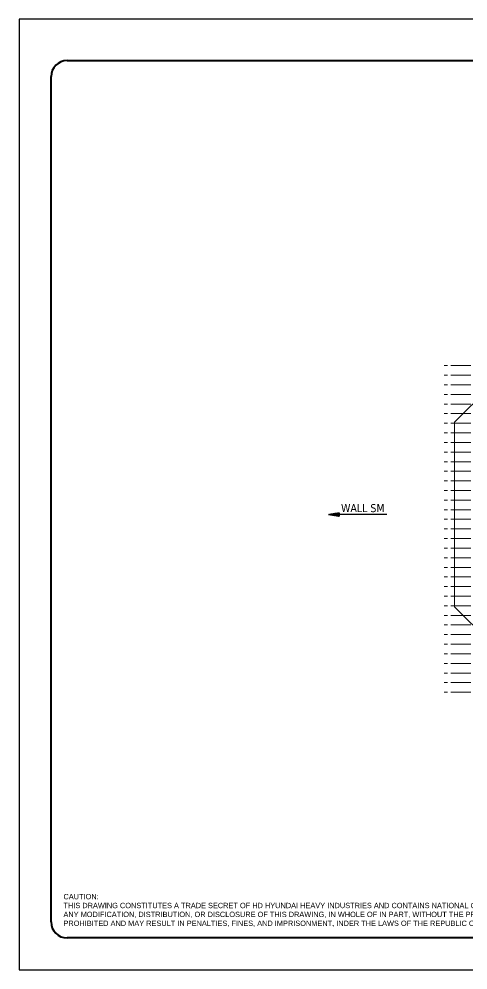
# Model space of a CAD drawing. Extents: x 0 to 50400, y 0 to 35640.
# Drawn here: x 0 to 16821, y 0 to 35640 of the extents above; entities that cross this region are included whole.
import ezdxf
from ezdxf.enums import TextEntityAlignment as Align

# ---------------------------------------------------------------- set-up
doc = ezdxf.new("R2010")
doc.units = 0
doc.linetypes.add('CENTER2', pattern=[225, 150, -25, 25, -25])
doc.layers.add('KC-2B Steel Wall', color=7, linetype='Continuous', lineweight=20)
doc.layers.add('KC-2B Wall Name', color=3, linetype='Continuous', lineweight=25)
doc.layers.add('MULTI-PLOT-AREA', color=2, linetype='Continuous', plot=False)
doc.layers.add('New Scale Title', color=7, linetype='Continuous')
doc.styles.add('Default', font='tahoma.ttf')

# ---------------------------------------------------------------- blocks, each defined once
blk = doc.blocks.new('MULTI-PLOT-AREA')
at = {"layer": 'MULTI-PLOT-AREA'}
blk.add_lwpolyline([(0, 0), (1, 0), (1, 1), (0, 1)], close=True, dxfattribs=at)

msp = doc.modelspace()

# ---------------------------------------------------------------- hatches: boundary and pattern name
at = {"layer": 'KC-2B Wall Name', "extrusion": (0, 0, -1)}
h = msp.add_hatch(dxfattribs=at)
h.set_pattern_fill('SLOPELINE', color=256, scale=0.75, angle=90, style=0, pattern_type=2)
h.set_pattern_definition([(135, (116109.2285, 12210.1), (-0.530330086, -0.530330086), [75, -0.075])])
h.paths.add_polyline_path([(-11992, 17137), (-11992, 17003), (-11594, 17070)])

# ---------------------------------------------------------------- linework, layer by layer
at = {"layer": 'KC-2B Steel Wall', "extrusion": (0, 0, -1)}
for p, q in [((16320, 20525), (19218, 23423)), ((16320, 13615), (16320, 20525)), ((20298, 9638), (16320, 13615))]:
    msp.add_line(p, q, dxfattribs=at)
at = {"layer": 'KC-2B Steel Wall', "linetype": 'CENTER2', "ltscale": 5}
for p, q in [((34925, 22650), (15820, 22650)), ((34925, 22290), (15820, 22290)), ((34925, 21930), (15820, 21930)), ((34925, 21570), (15820, 21570)), ((34925, 21210), (15820, 21210)), ((34925, 20850), (15820, 20850)), ((34925, 20490), (15820, 20490)), ((34925, 20130), (15820, 20130)), ((34925, 19770), (15820, 19770)), ((34925, 19410), (15820, 19410)), ((34925, 19050), (15820, 19050)), ((34925, 18690), (15820, 18690)), ((34925, 18330), (15820, 18330)), ((34925, 17970), (15820, 17970)), ((34925, 17610), (15820, 17610)), ((34925, 17250), (15820, 17250)), ((34925, 16890), (15820, 16890)), ((34925, 16530), (15820, 16530)), ((34925, 16170), (15820, 16170)), ((34925, 15810), (15820, 15810)), ((34925, 15450), (15820, 15450)), ((34925, 15090), (15820, 15090)), ((34925, 14730), (15820, 14730)), ((34925, 14370), (15820, 14370)), ((34925, 14010), (15820, 14010)), ((34925, 13650), (15820, 13650)), ((34925, 13290), (15820, 13290)), ((34925, 12930), (15820, 12930)), ((34925, 12570), (15820, 12570)), ((34925, 12210), (15820, 12210)), ((34925, 11850), (15820, 11850)), ((34925, 11490), (15820, 11490)), ((34925, 11130), (15820, 11130)), ((34925, 10770), (15820, 10770)), ((34925, 10410), (15820, 10410))]:
    msp.add_line(p, q, dxfattribs=at)
at = {"layer": 'KC-2B Wall Name'}
msp.add_line((13781, 17070), (11992, 17070), dxfattribs=at)
at = {"layer": 'KC-2B Wall Name', "extrusion": (0, 0, -1)}
msp.add_lwpolyline([(-11992, 17137), (-11992, 17003), (-11594, 17070)], close=True, dxfattribs=at)
at = {"layer": 'New Scale Title', "color": 7, "linetype": 'Continuous', "lineweight": 40}
for p, q in [((1800, 34080), (48600, 34080)), ((1200, 1800), (1200, 33480)), ((48600, 1200), (1800, 1200))]:
    msp.add_line(p, q, dxfattribs=at)
for centre, start, end in [((1800, 33480), 90, 180), ((1800, 1800), 180, 270)]:
    msp.add_arc(centre, 600, start, end, dxfattribs=at)

# ---------------------------------------------------------------- block references
at = {"layer": 'New Scale Title', "lineweight": 5, "xscale": 50400, "yscale": 35640, "zscale": 1.2}
msp.add_blockref('MULTI-PLOT-AREA', (0, 0), dxfattribs=at)

# ---------------------------------------------------------------- texts
at = {"insert": (1665, 2850), "char_height": 200, "attachment_point": 1}
msp.add_mtext_dynamic_manual_height_columns('CAUTION:\\PTHIS DRAWING CONSTITUTES A TRADE SECRET OF HD HYUNDAI HEAVY INDUSTRIES AND CONTAINS NATIONAL CORE TECHNOLOGY DATA PROTECTED UNDER THE LAWS OF THE REPUBLIC OF KOREA.^JANY MODIFICATION, DISTRIBUTION, OR DISCLOSURE OF THIS DRAWING, IN WHOLE OF IN PART, WITHOUT THE PRIOR WRITTEN CONSENT OF HD HYUNDAI HEAVY INDUSTIRES IS STRICTLY^JPROHIBITED AND MAY RESULT IN PENALTIES, FINES, AND IMPRISONMENT, INDER THE LAWS OF THE REPUBLIC OF KOREA AND THE LAWS IN ANY APPLICABLE JURISDICTIONS. ALL RIGHTS RESERVED', width=552900.89, gutter_width=16936, heights=[-1233], dxfattribs=at)
at = {"layer": 'KC-2B Wall Name', "style": 'Default'}
msp.add_text('WALL SM', height=300, dxfattribs=at).set_placement((12067, 17070), align=Align.BOTTOM_LEFT)

doc.saveas('drawing.dxf')
